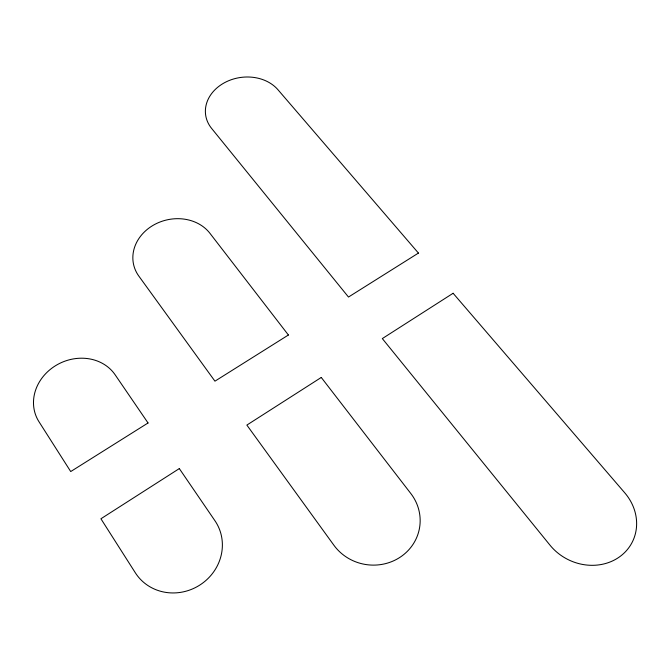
<?xml version="1.0" encoding="UTF-8"?>
<svg xmlns="http://www.w3.org/2000/svg" width="670" height="670" viewBox="0 0 670 670"><rect width="100%" height="100%" fill="white"/><g stroke="black" fill="none" stroke-linecap="round" stroke-linejoin="round"><path stroke-width="1" d="M321.265 377.453L246.862 425.082L333.886 545.221A47.461 45.15 9 0 0 400.476 556.988A47.461 45.15 9 0 0 410.785 493.48L321.265 377.453M179.317 468.581L100.919 518.773L135.348 572.817A47.57 44.848 -31.2 0 0 200.23 584.793A47.57 44.848 -31.2 0 0 214.961 520.766L179.317 468.581M453.113 293.267L382.319 338.584L549.995 545.171A49.814 44.639 27.1 0 0 619.206 557.088A49.814 44.639 27.1 0 0 624.725 492.793L453.113 293.267M418.432 253.076L348.484 297.045L211.594 128.389A39.806 32.244 -8 0 1 223.311 83.382A39.806 32.244 -8 0 1 277.966 89.746L418.432 253.076M288.401 335.008L214.944 381.171L138.832 276.09A42.168 36.063 -13.7 0 1 152.634 225.614A42.168 36.063 -13.7 0 1 209.961 233.336L288.401 335.008M148.045 422.971L70.719 471.554L38.994 421.757A44.815 39.547 -25.3 0 1 55.56 365.678A44.815 39.547 -25.3 0 1 115.156 374.823L148.045 422.971"/></g></svg>
